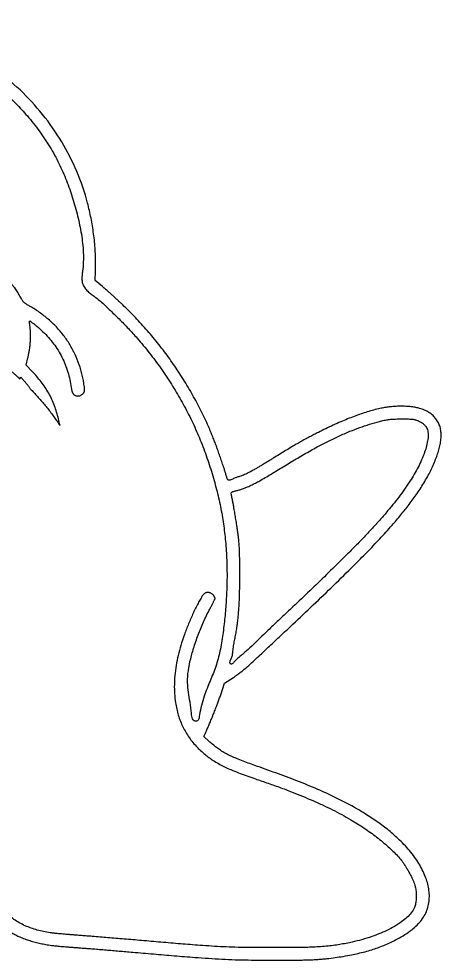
# Model space of a CAD drawing. Extents: x 12 to 196, y 92 to 248.
# Drawn here: x 130.3 to 195.5, y 102.7 to 248.1 of the extents above; entities that cross this region are included whole.
import ezdxf

# ---------------------------------------------------------------- set-up
doc = ezdxf.new("R2010")
doc.units = 0
doc.layers.get('0').update_dxf_attribs({"linetype": 'CONTINUOUS'})

msp = doc.modelspace()

# ---------------------------------------------------------------- linework, layer by layer
at = {"color": 7}
for p, q in [((142.086762, 207.7354), (142.172202, 209.190058)), ((143.235494, 206.790616), (142.086762, 207.7354)), ((131.438385, 194.668291), (131.738246, 195.756938)), ((132.409627, 193.687128), (131.438385, 194.668291)), ((130.468799, 192.532329), (130.641327, 192.789749)), ((130.641327, 192.789749), (131.043714, 192.333895)), ((189.378827, 186.342735), (189.378827, 186.342735)), ((161.487886, 143.74041), (162.096427, 145.553908)), ((162.096427, 145.553908), (163.470607, 146.417658)), ((158.888354, 137.290089), (159.126479, 137.814844)), ((159.687065, 136.541534), (158.888354, 137.290089))]:
    msp.add_line(p, q, dxfattribs=at)
for points, knots in [([(142.172202, 209.190058), (142.17337, 209.550344), (142.175706, 210.270708), (142.164666, 211.350938), (142.122318, 212.48752), (142.025636, 213.678597), (141.875164, 214.922154), (141.687536, 216.144088), (141.473443, 217.344607), (141.229516, 218.522445), (140.641735, 220.966745), (139.394288, 224.608126), (137.042335, 229.21099), (134.086159, 233.447823), (130.58982, 237.232862), (126.636298, 240.520436), (122.235523, 243.322138), (117.4492, 245.580933), (112.349216, 247.211396), (108.703431, 247.837706), (106.679487, 248.018893), (106.291604, 248.048917), (105.864052, 248.076406), (105.396696, 248.098879), (104.889618, 248.115822), (104.362608, 248.127632), (103.815778, 248.135629), (103.24918, 248.140814), (102.87145, 248.143226), (102.682588, 248.144432)], [0, 0, 0, 0, 1.080859, 2.161095, 3.240677, 4.492255, 5.744823, 6.997804, 8.200547, 9.402867, 10.605665, 15.741776, 20.902377, 26.065328, 31.191362, 36.314449, 41.44808, 46.802277, 52.147062, 57.465153, 57.854263, 58.243274, 58.63224, 59.13953, 59.646892, 60.154285, 60.720934, 61.287546, 61.854146, 61.854146, 61.854146, 61.854146]), ([(102.128616, 246.276372), (102.474281, 246.273317), (103.165486, 246.267207), (104.201985, 246.246575), (105.240699, 246.202826), (106.280493, 246.124139), (107.320626, 246.013713), (108.361063, 245.874817), (109.401362, 245.71062), (110.440536, 245.518975), (111.995885, 245.187355), (114.05014, 244.636459), (116.56491, 243.76403), (119.018752, 242.715143), (121.399463, 241.497336), (123.694235, 240.114869), (125.877014, 238.582261), (127.937803, 236.907194), (129.868022, 235.098565), (131.733932, 233.082579), (133.504375, 230.850321), (135.140361, 228.396972), (136.548346, 225.835918), (137.7147, 223.184477), (138.664296, 220.472899), (139.426825, 217.705028), (140.024573, 214.899096), (140.340768, 212.039574), (140.272137, 209.914929), (140.086455, 208.57065), (140.042686, 207.98512), (140.094214, 207.475861), (140.235126, 207.065536), (140.401372, 206.743749), (140.672056, 206.352057), (141.089261, 205.931832), (141.648644, 205.506454), (142.283977, 205.058375), (142.943099, 204.519555), (143.624136, 203.897143), (144.319201, 203.225735), (145.046109, 202.522888), (145.800115, 201.783659), (146.532545, 201.046125), (147.239153, 200.306509), (147.920921, 199.566148), (149.019291, 198.329839), (150.489112, 196.557585), (152.254204, 194.193552), (153.882771, 191.760144), (155.371797, 189.26551), (156.719362, 186.717704), (157.938, 184.089526), (159.019661, 181.385941), (159.96502, 178.616037), (160.629081, 176.3016), (161.086188, 174.46993), (161.384768, 173.134234), (161.645763, 171.797617), (161.8664, 170.460312), (162.049244, 169.123342), (162.200823, 167.749253), (162.320263, 166.33939), (162.405253, 164.896214), (162.466312, 163.07485), (162.462489, 160.87208), (162.348499, 158.278134), (162.135482, 155.669209), (161.840144, 153.061399), (161.408457, 150.521669), (160.780819, 148.101988), (159.829729, 145.826944), (158.827625, 143.399042), (158.355664, 141.46099), (158.147047, 140.212968), (158.05245, 139.833709), (157.815586, 139.642703), (157.6332, 139.648546), (157.518828, 139.672554), (157.32123, 139.74931), (157.095803, 140.001747), (157.005113, 140.432018), (156.939297, 141.301226), (156.772121, 142.543793), (156.497176, 144.114148), (156.326892, 145.740862), (156.456373, 147.485794), (156.830073, 149.327875), (157.389259, 151.25242), (158.080195, 153.23214), (158.92766, 155.246974), (159.613922, 156.624681), (160.042897, 157.415754), (160.163228, 157.643424), (160.26676, 157.853901), (160.352273, 158.048689), (160.432452, 158.226091), (160.508382, 158.370735), (160.575897, 158.481267), (160.616174, 158.563521), (160.62833, 158.637938), (160.616575, 158.693929), (160.601715, 158.734011), (160.57916, 158.781501), (160.550061, 158.835727), (160.513892, 158.895881), (160.473501, 158.958423), (160.42949, 159.024279), (160.380146, 159.09237), (160.305345, 159.18372), (160.193967, 159.288636), (160.037956, 159.392581), (159.86714, 159.47001), (159.68671, 159.51903), (159.501736, 159.53644), (159.322128, 159.518382), (159.155359, 159.464708), (159.005257, 159.384872), (158.849907, 159.266788), (158.703118, 159.101264), (158.569805, 158.894066), (158.429913, 158.639623), (158.266617, 158.349287), (158.082665, 158.022648), (157.882929, 157.658475), (157.673767, 157.251847), (157.455581, 156.80232), (157.063036, 155.95884), (156.515986, 154.713438), (155.867403, 153.045395), (155.328966, 151.412703), (154.903666, 149.81936), (154.591133, 148.270948), (154.394939, 146.763009), (154.31329, 145.304364), (154.341984, 143.903504), (154.474861, 142.64493), (154.682402, 141.535335), (154.933832, 140.574366), (155.252922, 139.649935), (155.638866, 138.768163), (156.085388, 137.932905), (156.602607, 137.126104), (157.19105, 136.355408), (157.845093, 135.624245), (158.512137, 134.978902), (159.177142, 134.410664), (159.831274, 133.914042), (160.548379, 133.433855), (161.332182, 132.980721), (162.178749, 132.554853), (163.139734, 132.125241), (164.214035, 131.694789), (165.398975, 131.261353), (166.852711, 130.755422), (168.569593, 130.1608), (170.543616, 129.460645), (172.392623, 128.769731), (174.11272, 128.079858), (175.706074, 127.398708), (177.247643, 126.696278), (178.737081, 125.974393), (180.17169, 125.229843), (181.462313, 124.506793), (182.611815, 123.813896), (183.62428, 123.160715), (184.60499, 122.479839), (185.551304, 121.769658), (186.464338, 121.032742), (187.305832, 120.305), (188.079853, 119.593926), (188.773179, 118.8894), (189.310242, 118.255845), (189.705278, 117.712431), (189.989312, 117.283249), (190.265938, 116.829556), (190.536127, 116.352793), (190.79889, 115.852563), (191.029216, 115.379959), (191.231094, 114.937692), (191.395935, 114.523441), (191.521621, 114.118355), (191.60243, 113.724011), (191.650776, 113.345535), (191.676538, 112.963491), (191.684882, 112.579743), (191.671845, 112.195026), (191.635872, 111.833773), (191.579241, 111.497535), (191.503531, 111.188576), (191.331533, 110.682112), (190.934341, 110.022275), (190.240272, 109.310385), (189.356261, 108.621982), (188.32378, 107.945931), (187.14223, 107.313438), (185.847719, 106.743605), (184.437238, 106.235876), (182.914045, 105.793882), (181.549675, 105.474292), (180.359199, 105.238996), (179.347855, 105.07119), (178.294375, 104.932888), (177.198248, 104.832349), (176.061083, 104.764641), (174.695899, 104.71473), (173.103593, 104.685395), (171.284777, 104.677666), (169.430531, 104.680885), (167.540639, 104.680096), (165.615214, 104.690188), (163.729669, 104.726066), (161.884832, 104.800246), (160.080848, 104.901913), (157.876387, 105.052206), (155.272143, 105.255732), (152.26842, 105.512651), (149.823308, 105.727335), (147.935806, 105.889176), (146.606236, 106.001857), (145.31813, 106.11009), (144.071525, 106.21429), (142.866358, 106.313799), (141.789545, 106.400959), (140.841108, 106.475952), (140.021151, 106.539797), (139.296386, 106.595577), (138.666835, 106.643728), (138.132527, 106.685245), (137.624116, 106.72618), (137.141683, 106.767006), (136.685387, 106.808048), (136.288195, 106.846509), (135.949969, 106.881568), (135.670426, 106.912967), (134.820158, 107.01879), (133.407684, 107.283566), (131.497417, 107.913843), (129.770482, 108.832818), (128.310873, 110.042968), (127.112588, 111.438944), (126.051847, 113.13351), (125.21095, 115.121749), (124.621467, 117.356389), (124.342381, 119.160371), (124.202779, 120.492416), (124.13484, 121.344641), (124.082126, 122.274242), (124.048898, 123.281882), (124.037671, 124.367282), (124.047137, 125.485571), (124.074957, 126.636107), (124.116521, 127.818691), (124.148539, 128.606844), (124.164547, 129.000909)], [0, 0, 0, 0, 1.037031, 2.073692, 3.109994, 4.155493, 5.201411, 6.247513, 7.304169, 8.360637, 9.417198, 12.074605, 14.734801, 17.396149, 20.074022, 22.750747, 25.426746, 28.068694, 30.711317, 33.355579, 36.302724, 39.249069, 42.191776, 45.058853, 47.92896, 50.803134, 53.667084, 56.527467, 59.414827, 60.011889, 60.598771, 61.173691, 61.531571, 61.894185, 62.257146, 62.956194, 63.658473, 64.364126, 65.288224, 66.20984, 67.13142, 68.18729, 69.243263, 70.299151, 71.305417, 72.311778, 73.318326, 76.266492, 79.215791, 82.165441, 85.046766, 87.927691, 90.808245, 93.733595, 96.659346, 99.584955, 100.953995, 102.322488, 103.690465, 105.039018, 106.38808, 107.738226, 109.185857, 110.632345, 112.074773, 114.652501, 117.238375, 119.861982, 122.5042, 125.109071, 127.586895, 129.981474, 132.497304, 135.464668, 135.920829, 136.309062, 136.615564, 136.726818, 136.846339, 136.965898, 137.35836, 137.790039, 138.264059, 139.979353, 141.542965, 143.050248, 144.871786, 146.765219, 148.681434, 150.880052, 153.052426, 155.234455, 155.494, 155.752136, 156.006977, 156.197439, 156.390286, 156.590973, 156.68692, 156.778848, 156.864815, 156.906235, 156.949192, 156.992852, 157.063858, 157.133734, 157.20336, 157.287199, 157.371338, 157.455529, 157.641158, 157.827821, 158.015501, 158.201365, 158.386238, 158.569893, 158.738814, 158.908552, 159.07762, 159.321664, 159.567595, 159.815562, 160.192688, 160.566932, 160.940183, 161.438674, 161.938545, 162.43913, 164.229688, 166.018236, 167.806259, 169.38439, 170.962909, 172.541792, 173.942102, 175.341894, 176.74081, 177.733487, 178.725904, 179.718056, 180.664209, 181.610541, 182.556507, 183.536181, 184.51629, 185.496811, 186.318279, 187.139096, 187.959273, 188.905771, 189.853169, 190.800994, 192.062904, 193.324291, 194.585873, 196.680646, 198.77511, 200.869288, 202.601773, 204.334491, 206.067356, 207.683474, 209.299457, 210.915584, 212.120648, 213.325479, 214.529597, 215.701546, 216.874188, 218.048828, 219.038606, 220.026676, 221.012493, 221.526716, 222.041406, 222.556042, 223.120551, 223.685125, 224.250886, 224.697598, 225.143352, 225.587609, 225.96798, 226.349459, 226.731431, 227.116232, 227.50053, 227.885533, 228.204452, 228.522716, 228.838809, 229.806712, 230.798573, 231.807569, 233.163097, 234.49624, 235.823357, 237.402931, 238.989827, 240.57886, 241.605248, 242.629937, 243.653825, 244.792108, 245.931316, 247.070958, 248.890185, 250.708767, 252.527381, 254.452929, 256.378442, 258.303673, 260.110239, 261.917075, 263.724051, 266.738876, 269.753492, 272.7681, 274.102433, 275.436773, 276.771109, 277.980369, 279.18963, 280.39891, 281.221372, 282.043821, 282.866226, 283.402095, 283.937991, 284.473982, 284.93226, 285.390459, 285.848386, 286.129397, 286.41057, 286.692262, 288.699966, 290.710261, 292.705793, 294.529846, 296.365369, 298.202594, 300.506464, 302.812033, 305.119315, 305.975537, 306.829941, 307.683799, 308.76862, 309.854177, 310.93995, 312.123444, 313.306686, 314.489854, 314.489854, 314.489854, 314.489854]), ([(131.738246, 195.756938), (131.773482, 195.93655), (131.843946, 196.295732), (131.941868, 196.836009), (132.028144, 197.40529), (132.090735, 198.004586), (132.128181, 198.632109), (132.139737, 199.215411), (132.133099, 199.753932), (132.106467, 200.249221), (132.066251, 200.620388), (132.029394, 200.867153), (132.010007, 200.988721), (131.99238, 201.096265), (131.976956, 201.191106), (131.969325, 201.278149), (131.972331, 201.351029), (131.979985, 201.407716), (131.988234, 201.440793), (132.005448, 201.479044), (132.07021, 201.470706), (132.122747, 201.418693), (132.213834, 201.336606), (132.325028, 201.240714), (132.459937, 201.148807), (132.602385, 201.05812), (132.756519, 200.944972), (132.927293, 200.808069), (133.366931, 200.437445), (134.047128, 199.825364), (134.91524, 198.926378), (135.697773, 197.97163), (136.394776, 196.953401), (137.002842, 195.876443), (137.510049, 194.752204), (137.904796, 193.591471), (138.202258, 192.410314), (138.357335, 191.55976), (138.434161, 191.054267), (138.460485, 190.897892), (138.490812, 190.752532), (138.526594, 190.618804), (138.567817, 190.497092), (138.614575, 190.388808), (138.665165, 190.2943), (138.718226, 190.21389), (138.79585, 190.121337), (138.910089, 190.028785), (139.063628, 189.950506), (139.229661, 189.901028), (139.401475, 189.88048), (139.573252, 189.888998), (139.74328, 189.92701), (139.906399, 189.996624), (140.05968, 190.093448), (140.183105, 190.195995), (140.281778, 190.293401), (140.354954, 190.383232), (140.412631, 190.482806), (140.448138, 190.592191), (140.466548, 190.706233), (140.474983, 190.850528), (140.471125, 191.023106), (140.451751, 191.222172), (140.354746, 191.913515), (140.131602, 193.093141), (139.663934, 194.729747), (139.032488, 196.318466), (138.226827, 197.832176), (137.259533, 199.253969), (136.145012, 200.567272), (134.896491, 201.757124), (133.536461, 202.817194), (132.495444, 203.481461), (131.847865, 203.84845), (131.624869, 203.97848), (131.429712, 204.102533), (131.263634, 204.220885), (131.128425, 204.333333), (131.011951, 204.454159), (130.917828, 204.583423), (130.838453, 204.713838), (130.668291, 205.018881), (130.396108, 205.490425), (130.00425, 206.116726), (129.559972, 206.757892), (129.049448, 207.403881), (128.47432, 208.053259), (127.877973, 208.669032), (127.269988, 209.256982), (126.644524, 209.807823), (126.050749, 210.26918), (125.495538, 210.645226), (124.992483, 210.953723), (124.457527, 211.255465), (123.89282, 211.552221), (123.29761, 211.840691), (122.700248, 212.105755), (122.101284, 212.347357), (121.502197, 212.56823), (120.895545, 212.773663), (120.282611, 212.965409), (119.661961, 213.135191), (118.964412, 213.289562), (118.186243, 213.403072), (117.330975, 213.475939), (116.196123, 213.531129), (114.784011, 213.571462), (113.095836, 213.589581), (111.971066, 213.591613), (111.408868, 213.592629)], [0, 0, 0, 0, 0.549107, 1.09808, 1.647129, 2.276046, 2.905013, 3.532505, 4.025899, 4.520409, 5.019989, 5.145131, 5.268902, 5.389299, 5.472062, 5.557183, 5.650759, 5.690845, 5.7274, 5.755753, 5.804714, 5.885216, 5.981474, 6.170796, 6.325894, 6.470423, 6.677463, 6.898999, 7.127009, 8.402448, 9.642197, 10.872591, 12.101374, 13.33942, 14.578212, 15.79582, 17.012466, 18.229172, 18.387847, 18.546381, 18.704848, 18.83312, 18.961452, 19.090024, 19.186483, 19.28271, 19.378528, 19.547927, 19.719568, 19.892492, 20.065022, 20.236224, 20.406038, 20.584985, 20.765457, 20.948089, 21.065335, 21.180997, 21.294737, 21.408356, 21.52387, 21.640457, 21.841571, 22.041023, 22.240151, 23.935829, 25.637443, 27.339056, 29.054932, 30.771145, 32.488219, 34.212617, 35.935959, 37.653657, 37.911202, 38.169039, 38.428, 38.604648, 38.780517, 38.95491, 39.106523, 39.259206, 39.412713, 40.154383, 40.892345, 41.628473, 42.493394, 43.360713, 44.22976, 45.064441, 45.897453, 46.728943, 47.318271, 47.908322, 48.498799, 49.160536, 49.821809, 50.482728, 51.120725, 51.759043, 52.397984, 53.042028, 53.685464, 54.327786, 55.184096, 56.042355, 56.902024, 58.592383, 60.280099, 61.966695, 61.966695, 61.966695, 61.966695]), ([(163.470607, 146.417658), (163.630273, 146.533677), (163.949527, 146.765657), (164.424816, 147.118235), (165.052418, 147.603316), (165.811982, 148.246874), (166.694812, 149.056029), (167.832824, 150.137138), (169.245881, 151.467569), (170.933334, 153.047214), (173.117591, 155.092544), (175.788092, 157.61628), (178.928543, 160.635977), (181.68092, 163.343052), (184.051681, 165.729397), (186.034951, 167.799896), (187.7848, 169.729575), (189.303165, 171.513257), (190.595659, 173.142791), (191.624056, 174.560894), (192.413433, 175.744811), (192.990126, 176.675596), (193.51263, 177.598805), (193.97869, 178.513456), (194.389769, 179.416311), (194.741433, 180.295182), (195.037385, 181.146673), (195.269696, 181.973134), (195.431966, 182.790861), (195.518373, 183.593545), (195.507017, 184.371662), (195.370086, 185.107312), (195.098534, 185.771958), (194.73059, 186.355127), (194.246603, 186.893975), (193.643718, 187.354638), (192.942974, 187.721417), (192.255851, 187.965164), (191.608327, 188.119546), (191.012419, 188.213558), (190.369957, 188.275203), (189.682327, 188.307257), (188.951013, 188.303934), (188.222945, 188.265292), (187.499688, 188.193581), (186.782704, 188.090131), (185.976889, 187.937879), (185.086459, 187.722083), (184.115118, 187.4375), (183.120067, 187.107779), (182.099583, 186.742081), (181.055484, 186.337981), (179.974387, 185.888206), (178.858404, 185.388841), (177.707326, 184.841988), (176.7145, 184.34903), (175.874463, 183.921821), (175.186031, 183.562993), (174.500394, 183.194443), (173.818694, 182.814245), (173.140185, 182.424012), (172.369457, 181.969616), (171.507544, 181.449578), (170.554036, 180.864873), (169.752459, 180.370661), (169.100636, 179.970389), (168.598559, 179.663851), (168.117285, 179.372592), (167.656732, 179.096939), (167.217599, 178.836319), (166.83201, 178.608986), (166.500209, 178.41413), (166.220199, 178.25381), (165.90865, 178.083875), (165.563287, 177.910439), (165.184376, 177.740885), (164.787008, 177.587788), (164.367128, 177.458757), (163.923261, 177.317432), (163.533882, 177.150355), (163.212182, 176.971221), (162.939986, 176.852674), (162.725452, 176.867987), (162.627622, 176.923316), (162.598632, 176.943649), (162.565874, 176.973092), (162.534224, 177.015701), (162.506832, 177.071025), (162.48292, 177.134513), (162.459608, 177.204236), (162.436749, 177.279744), (162.370834, 177.508892), (162.258241, 177.891783), (162.094605, 178.427478), (161.893902, 179.060155), (161.651907, 179.787105), (161.366809, 180.607174), (161.086019, 181.391595), (160.81331, 182.142173), (160.546345, 182.858154), (160.031842, 184.187677), (159.205631, 186.10614), (157.983953, 188.57094), (156.640114, 190.980564), (155.187591, 193.334765), (153.626152, 195.62671), (151.961326, 197.842918), (150.19445, 199.977259), (148.330407, 202.025119), (146.901169, 203.454412), (145.976441, 204.32874), (145.592279, 204.686956), (145.21155, 205.03849), (144.83502, 205.384176), (144.461668, 205.72287), (144.117632, 206.029289), (143.803034, 206.303497), (143.519638, 206.547489), (143.33021, 206.709576), (143.235494, 206.790622)], [0, 0, 0, 0, 0.592099, 1.183907, 1.775305, 2.971469, 4.169046, 5.36761, 7.680444, 9.991494, 12.30194, 16.657593, 21.014431, 25.371882, 28.238945, 31.105566, 33.972506, 36.052334, 38.131795, 40.210661, 41.305407, 42.400057, 43.494807, 44.486843, 45.47876, 46.469885, 47.325639, 48.182054, 49.043246, 49.823726, 50.600053, 51.370135, 52.053496, 52.741452, 53.429034, 54.215641, 55.003936, 55.792666, 56.396489, 56.998742, 57.601001, 58.331934, 59.062941, 59.794057, 60.518404, 61.242618, 61.966582, 62.97787, 63.989803, 65.002286, 66.12224, 67.24158, 68.360642, 69.634651, 70.908996, 72.18352, 72.959952, 73.736253, 74.512475, 75.295111, 76.077829, 76.860593, 77.979184, 79.097712, 80.216105, 80.804241, 81.392448, 81.980873, 82.491868, 83.002673, 83.512813, 83.834712, 84.15703, 84.480744, 84.899255, 85.316066, 85.725682, 86.175804, 86.633474, 87.122991, 87.442623, 87.739672, 88.005537, 88.040695, 88.076222, 88.11158, 88.172413, 88.234022, 88.296276, 88.375821, 88.454548, 88.53293, 89.091143, 89.65183, 90.213289, 91.082351, 91.950241, 92.817878, 93.581819, 94.345984, 95.11023, 97.858539, 100.608623, 103.359678, 106.132681, 108.904659, 111.676613, 114.44524, 117.213902, 119.981252, 120.506527, 121.03177, 121.557023, 122.061123, 122.565213, 123.069277, 123.443221, 123.81718, 124.191151, 124.191151, 124.191151, 124.191151]), ([(128.99981, 193.855799), (129.055184, 193.807863), (129.165931, 193.711993), (129.331735, 193.567823), (129.4969, 193.422924), (129.661105, 193.276941), (129.824342, 193.129876), (129.986604, 192.981736), (130.147884, 192.832525), (130.308506, 192.682605), (130.415368, 192.582421), (130.468799, 192.532329)], [0, 0, 0, 0, 0.21972, 0.439437, 0.659152, 0.878864, 1.098577, 1.318288, 1.538003, 1.75772, 1.97744, 1.97744, 1.97744, 1.97744]), ([(136.689812, 185.316922), (136.608007, 185.661456), (136.444516, 186.350025), (136.172098, 187.37573), (135.844975, 188.386809), (135.437476, 189.370523), (134.952728, 190.320115), (134.395771, 191.224528), (133.769688, 192.076795), (133.100723, 192.890869), (132.640114, 193.421568), (132.409627, 193.687128)], [0, 0, 0, 0, 1.062322, 2.123109, 3.183076, 4.247827, 5.313826, 6.378341, 7.43053, 8.483745, 9.538631, 9.538631, 9.538631, 9.538631]), ([(131.043714, 192.333895), (131.084686, 192.286255), (131.166635, 192.190968), (131.289253, 192.047754), (131.410979, 191.904303), (131.531493, 191.76037), (131.649155, 191.614649), (131.762346, 191.465926), (131.869119, 191.31307), (131.977116, 191.161699), (132.053391, 191.063617), (132.094938, 191.017525), (132.094997, 191.017462), (132.095059, 191.017401), (132.095126, 191.017344), (132.095193, 191.017288), (132.09526, 191.017232), (132.095321, 191.017169), (132.095378, 191.017106), (132.273736, 190.811827), (132.63826, 190.408789), (133.195344, 189.814448), (133.746261, 189.214965), (134.275335, 188.595901), (134.78498, 187.960477), (135.277858, 187.311651), (135.756556, 186.652348), (136.225622, 185.986283), (136.535084, 185.540039), (136.689812, 185.316922)], [0, 0, 0, 0, 0.188509, 0.377036, 0.565603, 0.752918, 0.940197, 1.127443, 1.313473, 1.49946, 1.685452, 1.685536, 1.685622, 1.685709, 1.685797, 1.685886, 1.685974, 1.686059, 1.686145, 1.686231, 2.501828, 3.31621, 4.130116, 4.944096, 5.758704, 6.573474, 7.388261, 8.202849, 9.017401, 9.017401, 9.017401, 9.017401]), ([(189.378827, 186.342735), (189.523985, 186.343303), (189.814526, 186.34444), (190.250959, 186.341682), (190.625803, 186.331604), (190.938395, 186.315728), (191.187291, 186.291065), (191.41603, 186.249668), (191.622613, 186.190117), (191.808961, 186.121559), (192.060253, 186.013531), (192.371781, 185.858763), (192.723673, 185.628316), (193.018192, 185.352083), (193.237467, 185.033618), (193.391203, 184.696505), (193.497673, 184.308012), (193.535546, 183.874373), (193.505752, 183.408439), (193.402489, 182.761645), (193.210966, 181.94137), (192.89325, 180.964407), (192.480297, 179.944514), (191.972565, 178.883886), (191.367459, 177.788207), (190.666978, 176.653584), (189.872501, 175.48296), (188.984672, 174.279154), (188.022072, 173.055812), (186.990582, 171.80956), (185.889747, 170.542329), (184.635679, 169.16014), (183.221138, 167.67024), (181.646147, 166.072511), (179.733109, 164.176362), (177.488933, 161.977506), (174.911656, 159.488772), (172.720896, 157.405041), (170.921389, 155.714391), (169.516894, 154.388145), (168.228017, 153.148239), (167.065621, 152.000137), (166.026052, 150.998102), (165.171497, 150.23312), (164.495137, 149.6904), (164.006694, 149.270866), (163.643444, 148.895822), (163.394229, 148.614705), (163.252062, 148.481819), (163.100564, 148.460328), (163.018468, 148.507329), (162.9725, 148.546464), (162.908008, 148.62512), (162.88578, 148.785084), (162.966167, 148.974547), (163.121869, 149.263928), (163.272246, 149.67471), (163.35441, 150.196123), (163.40449, 150.801576), (163.509378, 151.503479), (163.66266, 152.304474), (163.822751, 153.108431), (163.961835, 153.912984), (164.079175, 154.715366), (164.193411, 155.67031), (164.288828, 156.781493), (164.358055, 158.048878), (164.403701, 159.438237), (164.431699, 160.947765), (164.439234, 162.577553), (164.42859, 164.087472), (164.407211, 165.47733), (164.357301, 166.744778), (164.270368, 167.824973), (164.157374, 168.717055), (164.05145, 169.426789), (163.927245, 170.200187), (163.79282, 171.036217), (163.646245, 171.926469), (163.509757, 172.718888), (163.381566, 173.419574), (163.26015, 174.050594), (163.167998, 174.508137), (163.111071, 174.78712), (163.102608, 174.870673), (163.117399, 174.956275), (163.18229, 175.025326), (163.273316, 175.07277), (163.419519, 175.126807), (163.609873, 175.185488), (163.84067, 175.243551), (164.167321, 175.321336), (164.593899, 175.447401), (165.118135, 175.635398), (165.70249, 175.875524), (166.337164, 176.169668), (167.01727, 176.519645), (167.769198, 176.935432), (168.596278, 177.416215), (169.499812, 177.960955), (170.757675, 178.731924), (172.374587, 179.718325), (174.364084, 180.896811), (176.250518, 181.956003), (178.036538, 182.889425), (179.718951, 183.699256), (181.352084, 184.407849), (182.9323, 185.015331), (184.454026, 185.528605), (185.598162, 185.858828), (186.348813, 186.052279), (186.699216, 186.134107), (187.043093, 186.201744), (187.380517, 186.252229), (187.710466, 186.288594), (188.079384, 186.316706), (188.487004, 186.333922), (188.932876, 186.34121), (189.230156, 186.342223), (189.378813, 186.34273)], [0, 0, 0, 0, 0.435476, 0.871629, 1.309272, 1.560312, 1.810477, 2.059175, 2.25643, 2.454697, 2.654462, 3.076871, 3.496693, 3.912277, 4.279296, 4.64943, 5.018913, 5.482524, 5.947906, 6.41631, 7.446312, 8.471247, 9.495222, 10.745215, 11.996557, 13.248457, 14.744278, 16.239503, 17.734912, 19.413693, 21.092264, 22.770286, 25.012254, 27.255027, 29.50058, 33.092769, 36.680542, 40.248759, 42.163068, 44.087882, 46.043894, 47.528274, 48.989191, 50.375513, 50.966763, 51.590517, 52.306609, 52.52803, 52.721634, 52.880456, 52.938952, 53.000714, 53.0613, 53.240828, 53.445375, 53.670404, 54.229455, 54.744642, 55.249881, 56.052083, 56.871801, 57.696588, 58.511194, 59.320952, 60.12907, 61.396125, 62.665962, 63.936487, 65.566265, 67.195173, 68.825756, 70.096089, 71.365097, 72.630497, 73.345562, 74.062347, 74.7832, 75.695479, 76.602649, 77.48991, 78.107678, 78.739621, 79.41748, 79.508392, 79.593274, 79.669085, 79.76044, 79.864507, 79.976038, 80.227533, 80.461796, 80.689861, 81.234876, 81.795055, 82.360018, 83.129647, 83.892837, 84.654161, 85.70711, 86.762642, 87.819226, 90.133117, 92.444717, 94.755914, 96.622558, 98.489512, 100.356245, 101.961587, 103.56701, 105.172688, 105.532702, 105.892481, 106.252037, 106.583771, 106.915705, 107.247668, 107.693552, 108.13942, 108.585393, 108.585393, 108.585393, 108.585393]), ([(159.126479, 137.814844), (159.222722, 138.034663), (159.415207, 138.474296), (159.701645, 139.134745), (159.988284, 139.808419), (160.272387, 140.496424), (160.552805, 141.199108), (160.81146, 141.872335), (161.049152, 142.515658), (161.269733, 143.127593), (161.415167, 143.536135), (161.487886, 143.74041)], [0, 0, 0, 0, 0.719893, 1.439774, 2.159659, 2.916222, 3.672788, 4.429316, 5.079768, 5.730239, 6.380736, 6.380736, 6.380736, 6.380736]), ([(169.753359, 102.743221), (170.188314, 102.743775), (171.058255, 102.744882), (172.363248, 102.749567), (173.504638, 102.759115), (174.482323, 102.772993), (175.296063, 102.794435), (176.03509, 102.828621), (176.699061, 102.875199), (177.288297, 102.926879), (178.104436, 103.010686), (179.14614, 103.138085), (180.410295, 103.329158), (181.601546, 103.546131), (182.719553, 103.783939), (183.762912, 104.042745), (184.770072, 104.336197), (185.738404, 104.666858), (186.668604, 105.028106), (187.68711, 105.469984), (188.787143, 106.004018), (189.944624, 106.672898), (190.954071, 107.393657), (191.808856, 108.150055), (192.50047, 108.927452), (193.0462, 109.774973), (193.41692, 110.677159), (193.634698, 111.596142), (193.716253, 112.552252), (193.65387, 113.523313), (193.462676, 114.490722), (193.154782, 115.475341), (192.737706, 116.46877), (192.211201, 117.459967), (191.578796, 118.449235), (190.841285, 119.429712), (190.001305, 120.394879), (188.880701, 121.53338), (187.441407, 122.800663), (185.654402, 124.144409), (183.643773, 125.465355), (181.415162, 126.755988), (178.97071, 128.002331), (176.252601, 129.238973), (173.261197, 130.455868), (170.0068, 131.665796), (167.485008, 132.559468), (165.713715, 133.186652), (164.698108, 133.56357), (163.767029, 133.941547), (162.923754, 134.324019), (162.172203, 134.712401), (161.476945, 135.133829), (160.844367, 135.590487), (160.260167, 136.058505), (159.878231, 136.380409), (159.687065, 136.541528)], [0, 0, 0, 0, 1.304866, 2.609826, 3.914995, 4.729139, 5.543149, 6.356971, 6.948352, 7.539834, 8.131387, 9.409586, 10.687812, 11.966389, 13.041551, 14.116376, 15.190605, 16.187607, 17.185125, 18.183416, 19.517685, 20.85144, 22.189334, 23.231453, 24.269723, 25.301587, 26.239308, 27.181984, 28.124375, 29.107575, 30.091034, 31.075829, 32.197768, 33.318383, 34.438778, 35.716881, 36.995416, 38.27445, 40.507006, 42.741128, 44.976689, 47.720449, 50.462819, 53.204989, 56.676678, 60.148681, 63.620312, 64.70301, 65.785822, 66.869943, 67.716911, 68.562859, 69.406475, 70.153234, 70.901692, 71.651704, 71.651704, 71.651704, 71.651704]), ([(128.664118, 107.307833), (128.865372, 107.192076), (129.267532, 106.960763), (129.877794, 106.627478), (130.53829, 106.304013), (131.25876, 106.014082), (132.035195, 105.756565), (132.837712, 105.531026), (133.661147, 105.327458), (134.505775, 105.15402), (135.181146, 105.048319), (135.682694, 104.989083), (136.008027, 104.955487), (136.391231, 104.919253), (136.832104, 104.879007), (137.330688, 104.835548), (137.851064, 104.792412), (138.393294, 104.750011), (138.957322, 104.707642), (139.585592, 104.661184), (140.277995, 104.609384), (141.034493, 104.551802), (141.873293, 104.486589), (142.794331, 104.412889), (143.797588, 104.330469), (144.810694, 104.245541), (145.833679, 104.158524), (146.866548, 104.069564), (148.622767, 103.916777), (151.102116, 103.697608), (154.305541, 103.421761), (157.132573, 103.197214), (159.583013, 103.024875), (161.656309, 102.903018), (163.708104, 102.815179), (165.738123, 102.768922), (167.74561, 102.749498), (169.084077, 102.745314), (169.753359, 102.743221)], [0, 0, 0, 0, 0.696503, 1.391799, 2.085707, 2.901572, 3.719459, 4.538661, 5.401842, 6.263638, 7.124632, 7.451596, 7.778671, 8.105799, 8.606333, 9.106787, 9.607216, 10.172812, 10.738436, 11.304069, 12.062766, 12.82145, 13.580127, 14.586757, 15.593394, 16.600035, 17.636735, 18.673429, 19.710116, 22.92529, 26.140482, 29.355931, 31.432983, 33.509859, 35.586374, 37.593622, 39.601187, 41.60904, 41.60904, 41.60904, 41.60904])]:
    msp.add_open_spline(points, degree=3, knots=knots, dxfattribs=at)

doc.saveas('drawing.dxf')
